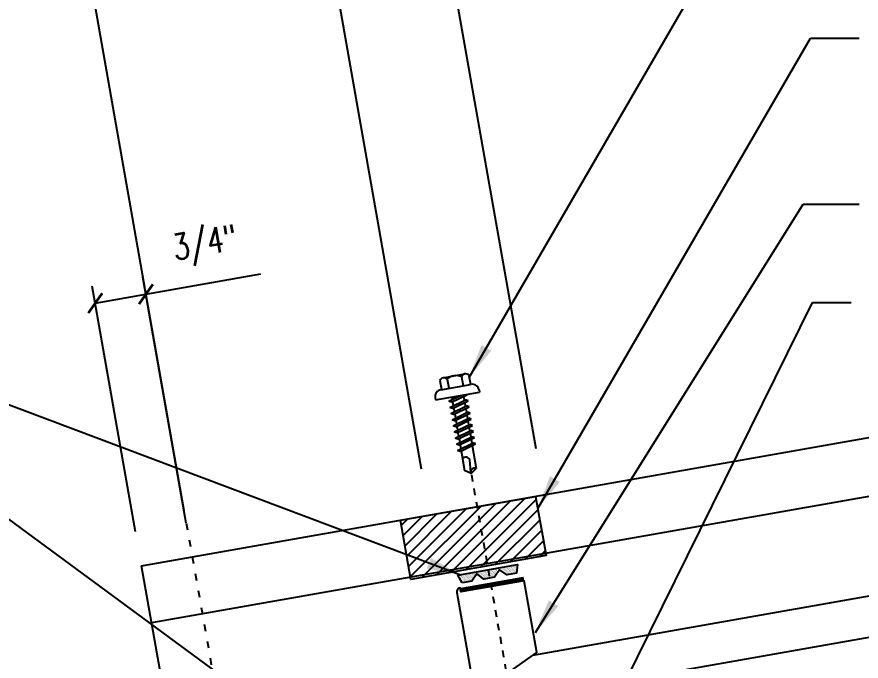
# Model space of a CAD drawing. Header units: inches. Extents: x 3.3 to 41.1, y 3.9 to 48.2.
# Drawn here: x 15.86 to 28.17, y 23.99 to 33.38 of the extents above; entities that cross this region are included whole.
import ezdxf

# ---------------------------------------------------------------- set-up
doc = ezdxf.new("R2010")
doc.units = ezdxf.units.IN
doc.header["$MEASUREMENT"] = 0
doc.linetypes.add('ACAD_ISO07W100', pattern=[3, 0, -3])
doc.linetypes.add('DASH3', pattern=[0.125, 0.0625, -0.0625])
for name, color, linetype in [('CLO', 3, 'Continuous'), ('DIM', 7, 'Continuous'), ('FASTENER', 9, 'Continuous'), ('PANEL', 11, 'Continuous'), ('SEALANT', 8, 'Continuous'), ('TAPE', 8, 'Continuous'), ('TEXT', 2, 'Continuous')]:
    doc.layers.add(name, color=color, linetype=linetype)
doc.styles.add('TEXT1', font='ROMANS.shx', dxfattribs={"width": 0.75, "height": 0.375})
doc.dimstyles.new('DETAIL', dxfattribs={"dimscale": 4, "dimtxt": 0.09375, "dimasz": 0.0625, "dimexe": 0.0625, "dimexo": 0.125, "dimgap": 0.0625, "dimtad": 1, "dimdec": 4, "dimzin": 3, "dimdsep": 46, "dimlunit": 4, "dimtxsty": 'TEXT1', "dimblk": 'ARCHTICK', "dimcen": 0.0625, "dimclrd": 7, "dimclre": 7, "dimclrt": 2, "dimadec": 0, "dimazin": 0, "dimtfac": 0.59375, "dimtdec": 4, "dimtmove": 0, "dimatfit": 3, "dimfxl": 0, "dimfrac": 2, "dimtolj": 1, "dimtzin": 3, "dimarcsym": 0})
doc.dimstyles.new('DETAIL$7', dxfattribs={"dimscale": 4, "dimtxt": 0.09375, "dimasz": 0.125, "dimexe": 0.0625, "dimexo": 0.125, "dimgap": 0.0625, "dimtad": 1, "dimdec": 4, "dimzin": 3, "dimdsep": 46, "dimlunit": 4, "dimtxsty": 'TEXT1', "dimblk": 'ARCHTICK', "dimcen": 0.0625, "dimclrd": 7, "dimclre": 7, "dimclrt": 2, "dimadec": 0, "dimazin": 0, "dimtfac": 0.59375, "dimtdec": 4, "dimtmove": 0, "dimatfit": 3, "dimfxl": 0, "dimfrac": 2, "dimtolj": 1, "dimtzin": 3, "dimarcsym": 0})

# ---------------------------------------------------------------- blocks, each defined once
blk = doc.blocks.new('MB_DW3')
at = {"layer": 'FASTENER'}
for p, q in [((-0.215, 0.305), (-0.215, 0.171)), ((-0.161, 0.337), (0.161, 0.337)), ((-0.107, 0.305), (-0.107, 0.171)), ((0.107, 0.305), (0.107, 0.171)), ((0.215, 0.305), (0.215, 0.171)), ((-0.224, 0.171), (0.215, 0.171)), ((-0.324, 0.071), (-0.324, 0.037)), ((-0.324, 0.037), (0.324, 0.037)), ((-0.139, -0.016), (0.046, 0.037)), ((-0.104, -0.036), (0.139, 0.033)), ((-0.086, 0.037), (0.086, 0.037)), ((-0.086, 0.037), (-0.086, -0.001)), ((0.086, 0.037), (0.133, 0.037)), ((0.086, 0.018), (0.086, -0.042)), ((0.139, 0.033), (0.133, 0.037)), ((0.324, 0.071), (0.324, 0.037)), ((-0.104, -0.036), (-0.139, -0.016)), ((-0.139, -0.107), (0.104, -0.038)), ((-0.104, -0.127), (-0.139, -0.107)), ((-0.104, -0.127), (0.139, -0.058)), ((-0.086, -0.031), (-0.086, -0.092)), ((-0.086, -0.122), (-0.086, -0.183)), ((0.086, -0.073), (0.086, -0.133)), ((0.139, -0.058), (0.104, -0.038)), ((-0.139, -0.198), (0.104, -0.128)), ((-0.104, -0.218), (-0.139, -0.198)), ((-0.139, -0.289), (0.104, -0.219)), ((-0.104, -0.218), (0.139, -0.149)), ((-0.104, -0.309), (0.139, -0.239)), ((-0.086, -0.213), (-0.086, -0.274)), ((0.086, -0.164), (0.086, -0.224)), ((0.139, -0.149), (0.104, -0.128)), ((0.139, -0.239), (0.104, -0.219)), ((-0.104, -0.309), (-0.139, -0.289)), ((-0.139, -0.38), (0.104, -0.31)), ((-0.104, -0.4), (0.139, -0.33)), ((-0.086, -0.304), (-0.086, -0.364)), ((0.086, -0.255), (0.086, -0.315)), ((0.086, -0.345), (0.086, -0.406)), ((0.139, -0.33), (0.104, -0.31)), ((-0.104, -0.4), (-0.139, -0.38)), ((-0.139, -0.47), (0.104, -0.401)), ((-0.104, -0.491), (-0.139, -0.47)), ((-0.139, -0.561), (0.104, -0.492)), ((-0.104, -0.491), (0.139, -0.421)), ((-0.086, -0.395), (-0.086, -0.455)), ((-0.086, -0.486), (-0.086, -0.546)), ((0.086, -0.436), (0.086, -0.497)), ((0.139, -0.421), (0.104, -0.401)), ((0.139, -0.512), (0.104, -0.492)), ((-0.104, -0.581), (-0.139, -0.561)), ((-0.139, -0.652), (0.104, -0.583)), ((-0.104, -0.581), (0.139, -0.512)), ((-0.104, -0.672), (0.139, -0.603)), ((-0.086, -0.577), (-0.086, -0.637)), ((0.086, -0.527), (0.086, -0.588)), ((0.139, -0.603), (0.104, -0.583)), ((-0.104, -0.672), (-0.139, -0.652)), ((-0.139, -0.743), (0.104, -0.674)), ((-0.104, -0.763), (0.139, -0.694)), ((-0.086, -0.667), (-0.086, -0.728)), ((0.086, -0.618), (0.086, -0.679)), ((0.086, -0.709), (0.086, -1.05)), ((0.139, -0.694), (0.104, -0.674)), ((-0.104, -0.763), (-0.139, -0.743)), ((-0.086, -0.758), (-0.086, -1.05)), ((-0.002, -1.095), (0.014, -0.909)), ((0, -1.111), (-0.086, -1.05)), ((0, -1.111), (0.086, -1.05))]:
    blk.add_line(p, q, dxfattribs=at)
for centre, radius, start, end in [((-0.161, 0.274), 0.0628, 29.8754, 150.1246), ((0, 0.141), 0.196, 56.9974, 123.0026), ((0.161, 0.274), 0.0628, 29.8754, 150.1246), ((-0.224, 0.071), 0.1, 90, 180), ((0.224, 0.071), 0.1, 0, 90), ((-0.046, -0.921), 0.0615, 11.1445, 130.906), ((0.054, -1.097), 0.0563, 55.4585, 194.8454)]:
    blk.add_arc(centre, radius, start, end, dxfattribs=at)
blk = doc.blocks.new('_ArchTick')
at = {"color": 0, "linetype": 'ByBlock', "const_width": 0.15}
blk.add_lwpolyline([(-0.5, -0.5), (0.5, 0.5)], dxfattribs=at)
blk = doc.blocks.new('*D26')
at = {"layer": 'DEFPOINTS', "color": 0}
for p in [(20.07, 36.374), (21.847, 26.294), (18.387, 25.684)]:
    blk.add_point(p, dxfattribs=at)
at = {"layer": 'DIM', "color": 7, "lineweight": -2}
for p, q in [((21.76, 26.787), (20.026, 36.62)), ((16.609, 35.764), (20.07, 36.374)), ((18.3, 26.176), (16.566, 36.01))]:
    blk.add_line(p, q, dxfattribs=at)
at = {"layer": 'DIM', "color": 7, "lineweight": -2, "xscale": 0.25, "yscale": 0.25, "zscale": 0.25}
for p, rotation in [((20.07, 36.374), 10.00000000000033), ((16.609, 35.764), 190.0000000000004)]:
    blk.add_blockref('_ArchTick', p, dxfattribs=dict(at, rotation=rotation))
at = {"layer": 'DIM', "color": 2, "insert": (18.203, 36.842), "char_height": 0.375, "attachment_point": 5, "rotation": 10, "style": 'TEXT1'}
blk.add_mtext('\\A1;VARIES W/\\PROOF SLOPE', dxfattribs=at)
blk = doc.blocks.new('MB_UDICM')
at = {"layer": 'CLO'}
blk.add_lwpolyline([(0, 1), (0, 0.06, 0.414337), (0.06, 0), (0.06, 0.06), (0.562, 0.187), (0.562, 0.375), (0.25, 0.413), (0.25, 0.476), (1, 0.828), (1, 1.89), (0.06, 1.89), (0.06, 1.95, 0.414214), (0, 1.89)], format="xyb", close=True, dxfattribs=at)
at = {"layer": 'CLO', "const_width": 0.0478}
for points in [[(0.06, 1.926), (1, 1.926)], [(0.06, 0.024), (1.56, 0.024)]]:
    blk.add_lwpolyline(points, dxfattribs=at)
blk = doc.blocks.new('*X4')
at = {"color": 0}
for p, q in [((-0.434, 0.135), (-0.434, 0.135)), ((-0.434, 0.123), (-0.434, 0.123)), ((-0.422, 0.141), (-0.422, 0.141)), ((-0.422, 0.129), (-0.422, 0.129)), ((-0.41, 0.135), (-0.41, 0.135)), ((-0.41, 0.123), (-0.41, 0.123)), ((-0.398, 0.141), (-0.398, 0.141)), ((-0.398, 0.129), (-0.398, 0.129)), ((-0.387, 0.135), (-0.387, 0.135)), ((-0.387, 0.123), (-0.387, 0.123)), ((-0.375, 0.141), (-0.375, 0.141)), ((-0.375, 0.129), (-0.375, 0.129)), ((-0.363, 0.135), (-0.363, 0.135)), ((-0.363, 0.123), (-0.363, 0.123)), ((-0.352, 0.141), (-0.352, 0.141)), ((-0.352, 0.129), (-0.352, 0.129)), ((-0.34, 0.135), (-0.34, 0.135)), ((-0.34, 0.123), (-0.34, 0.123)), ((-0.328, 0.141), (-0.328, 0.141)), ((-0.328, 0.129), (-0.328, 0.129)), ((-0.316, 0.135), (-0.316, 0.135)), ((-0.316, 0.123), (-0.316, 0.123)), ((-0.305, 0.141), (-0.305, 0.141)), ((-0.305, 0.129), (-0.305, 0.129)), ((-0.293, 0.135), (-0.293, 0.135)), ((-0.293, 0.123), (-0.293, 0.123)), ((-0.281, 0.141), (-0.281, 0.141)), ((-0.281, 0.129), (-0.281, 0.129)), ((-0.27, 0.135), (-0.27, 0.135)), ((-0.27, 0.123), (-0.27, 0.123)), ((-0.258, 0.141), (-0.258, 0.141)), ((-0.258, 0.129), (-0.258, 0.129)), ((-0.246, 0.135), (-0.246, 0.135)), ((-0.246, 0.123), (-0.246, 0.123)), ((-0.234, 0.141), (-0.234, 0.141)), ((-0.234, 0.129), (-0.234, 0.129)), ((-0.223, 0.135), (-0.223, 0.135)), ((-0.223, 0.123), (-0.223, 0.123)), ((-0.211, 0.141), (-0.211, 0.141)), ((-0.211, 0.129), (-0.211, 0.129)), ((-0.199, 0.135), (-0.199, 0.135)), ((-0.199, 0.123), (-0.199, 0.123)), ((-0.188, 0.141), (-0.188, 0.141)), ((-0.188, 0.129), (-0.188, 0.129)), ((-0.176, 0.135), (-0.176, 0.135)), ((-0.176, 0.123), (-0.176, 0.123)), ((-0.164, 0.141), (-0.164, 0.141)), ((-0.164, 0.129), (-0.164, 0.129)), ((-0.152, 0.135), (-0.152, 0.135)), ((-0.152, 0.123), (-0.152, 0.123)), ((-0.141, 0.141), (-0.141, 0.141)), ((-0.141, 0.129), (-0.141, 0.129)), ((-0.129, 0.135), (-0.129, 0.135)), ((-0.129, 0.123), (-0.129, 0.123)), ((-0.117, 0.141), (-0.117, 0.141)), ((-0.117, 0.129), (-0.117, 0.129)), ((-0.105, 0.135), (-0.105, 0.135)), ((-0.105, 0.123), (-0.105, 0.123)), ((-0.094, 0.141), (-0.094, 0.141)), ((-0.094, 0.129), (-0.094, 0.129)), ((-0.082, 0.135), (-0.082, 0.135)), ((-0.082, 0.123), (-0.082, 0.123)), ((-0.07, 0.141), (-0.07, 0.141)), ((-0.07, 0.129), (-0.07, 0.129)), ((-0.059, 0.135), (-0.059, 0.135)), ((-0.059, 0.123), (-0.059, 0.123)), ((-0.047, 0.141), (-0.047, 0.141)), ((-0.047, 0.129), (-0.047, 0.129)), ((-0.035, 0.135), (-0.035, 0.135)), ((-0.035, 0.123), (-0.035, 0.123)), ((-0.023, 0.141), (-0.023, 0.141)), ((-0.023, 0.129), (-0.023, 0.129)), ((-0.012, 0.135), (-0.012, 0.135)), ((-0.012, 0.123), (-0.012, 0.123)), ((0, 0.141), (0, 0.141)), ((0, 0.129), (0, 0.129)), ((0.012, 0.135), (0.012, 0.135)), ((0.012, 0.123), (0.012, 0.123)), ((0.023, 0.141), (0.023, 0.141)), ((0.023, 0.129), (0.023, 0.129)), ((0.035, 0.135), (0.035, 0.135)), ((0.035, 0.123), (0.035, 0.123)), ((0.047, 0.141), (0.047, 0.141)), ((0.047, 0.129), (0.047, 0.129)), ((0.059, 0.135), (0.059, 0.135)), ((0.059, 0.123), (0.059, 0.123)), ((0.07, 0.141), (0.07, 0.141)), ((0.07, 0.129), (0.07, 0.129)), ((0.082, 0.135), (0.082, 0.135)), ((0.082, 0.123), (0.082, 0.123)), ((0.094, 0.141), (0.094, 0.141)), ((0.094, 0.129), (0.094, 0.129)), ((0.105, 0.135), (0.105, 0.135)), ((0.105, 0.123), (0.105, 0.123)), ((0.117, 0.141), (0.117, 0.141)), ((0.117, 0.129), (0.117, 0.129)), ((0.129, 0.135), (0.129, 0.135)), ((0.129, 0.123), (0.129, 0.123)), ((0.141, 0.141), (0.141, 0.141)), ((0.141, 0.129), (0.141, 0.129)), ((0.152, 0.135), (0.152, 0.135)), ((0.152, 0.123), (0.152, 0.123)), ((0.164, 0.141), (0.164, 0.141)), ((0.164, 0.129), (0.164, 0.129)), ((0.176, 0.135), (0.176, 0.135)), ((0.176, 0.123), (0.176, 0.123)), ((0.188, 0.141), (0.188, 0.141)), ((0.188, 0.129), (0.188, 0.129)), ((0.199, 0.135), (0.199, 0.135)), ((0.199, 0.123), (0.199, 0.123)), ((0.211, 0.141), (0.211, 0.141)), ((0.211, 0.129), (0.211, 0.129)), ((0.223, 0.135), (0.223, 0.135)), ((0.223, 0.123), (0.223, 0.123)), ((0.234, 0.141), (0.234, 0.141)), ((0.234, 0.129), (0.234, 0.129)), ((0.246, 0.135), (0.246, 0.135)), ((0.246, 0.123), (0.246, 0.123)), ((0.258, 0.141), (0.258, 0.141)), ((0.258, 0.129), (0.258, 0.129)), ((0.27, 0.135), (0.27, 0.135)), ((0.27, 0.123), (0.27, 0.123)), ((0.281, 0.141), (0.281, 0.141)), ((0.281, 0.129), (0.281, 0.129)), ((0.293, 0.135), (0.293, 0.135)), ((0.293, 0.123), (0.293, 0.123)), ((0.305, 0.141), (0.305, 0.141)), ((0.305, 0.129), (0.305, 0.129)), ((0.316, 0.135), (0.316, 0.135)), ((0.316, 0.123), (0.316, 0.123)), ((0.328, 0.141), (0.328, 0.141)), ((0.328, 0.129), (0.328, 0.129)), ((0.34, 0.135), (0.34, 0.135)), ((0.34, 0.123), (0.34, 0.123)), ((0.352, 0.141), (0.352, 0.141)), ((0.352, 0.129), (0.352, 0.129)), ((0.363, 0.135), (0.363, 0.135)), ((0.363, 0.123), (0.363, 0.123)), ((0.375, 0.141), (0.375, 0.141)), ((0.375, 0.129), (0.375, 0.129)), ((0.387, 0.135), (0.387, 0.135)), ((0.387, 0.123), (0.387, 0.123)), ((0.398, 0.141), (0.398, 0.141)), ((0.398, 0.129), (0.398, 0.129)), ((0.41, 0.135), (0.41, 0.135)), ((0.41, 0.123), (0.41, 0.123)), ((0.422, 0.141), (0.422, 0.141)), ((0.422, 0.129), (0.422, 0.129)), ((0.434, 0.135), (0.434, 0.135)), ((0.434, 0.123), (0.434, 0.123)), ((-0.422, 0.117), (-0.422, 0.117)), ((-0.422, 0.105), (-0.422, 0.105)), ((-0.422, 0.094), (-0.422, 0.094)), ((-0.422, 0.082), (-0.422, 0.082)), ((-0.41, 0.111), (-0.41, 0.111)), ((-0.41, 0.1), (-0.41, 0.1)), ((-0.41, 0.088), (-0.41, 0.088)), ((-0.41, 0.076), (-0.41, 0.076)), ((-0.41, 0.064), (-0.41, 0.064)), ((-0.41, 0.053), (-0.41, 0.053)), ((-0.41, 0.041), (-0.41, 0.041)), ((-0.398, 0.117), (-0.398, 0.117)), ((-0.398, 0.105), (-0.398, 0.105)), ((-0.398, 0.094), (-0.398, 0.094)), ((-0.398, 0.082), (-0.398, 0.082)), ((-0.398, 0.07), (-0.398, 0.07)), ((-0.398, 0.059), (-0.398, 0.059)), ((-0.398, 0.047), (-0.398, 0.047)), ((-0.398, 0.035), (-0.398, 0.035)), ((-0.398, 0.023), (-0.398, 0.023)), ((-0.387, 0.111), (-0.387, 0.111)), ((-0.387, 0.1), (-0.387, 0.1)), ((-0.387, 0.088), (-0.387, 0.088)), ((-0.387, 0.076), (-0.387, 0.076)), ((-0.387, 0.064), (-0.387, 0.064)), ((-0.387, 0.053), (-0.387, 0.053)), ((-0.387, 0.041), (-0.387, 0.041)), ((-0.387, 0.029), (-0.387, 0.029)), ((-0.375, 0.117), (-0.375, 0.117)), ((-0.375, 0.105), (-0.375, 0.105)), ((-0.375, 0.094), (-0.375, 0.094)), ((-0.375, 0.082), (-0.375, 0.082)), ((-0.375, 0.07), (-0.375, 0.07)), ((-0.375, 0.059), (-0.375, 0.059)), ((-0.375, 0.047), (-0.375, 0.047)), ((-0.375, 0.035), (-0.375, 0.035)), ((-0.375, 0.023), (-0.375, 0.023)), ((-0.363, 0.111), (-0.363, 0.111)), ((-0.363, 0.1), (-0.363, 0.1)), ((-0.363, 0.088), (-0.363, 0.088)), ((-0.363, 0.076), (-0.363, 0.076)), ((-0.363, 0.064), (-0.363, 0.064)), ((-0.363, 0.053), (-0.363, 0.053)), ((-0.363, 0.041), (-0.363, 0.041)), ((-0.363, 0.029), (-0.363, 0.029)), ((-0.352, 0.117), (-0.352, 0.117)), ((-0.352, 0.105), (-0.352, 0.105)), ((-0.352, 0.094), (-0.352, 0.094)), ((-0.352, 0.082), (-0.352, 0.082)), ((-0.352, 0.07), (-0.352, 0.07)), ((-0.352, 0.059), (-0.352, 0.059)), ((-0.352, 0.047), (-0.352, 0.047)), ((-0.352, 0.035), (-0.352, 0.035)), ((-0.352, 0.023), (-0.352, 0.023)), ((-0.34, 0.111), (-0.34, 0.111)), ((-0.34, 0.1), (-0.34, 0.1)), ((-0.34, 0.088), (-0.34, 0.088)), ((-0.34, 0.076), (-0.34, 0.076)), ((-0.34, 0.064), (-0.34, 0.064)), ((-0.34, 0.053), (-0.34, 0.053)), ((-0.34, 0.041), (-0.34, 0.041)), ((-0.34, 0.029), (-0.34, 0.029)), ((-0.328, 0.117), (-0.328, 0.117)), ((-0.328, 0.105), (-0.328, 0.105)), ((-0.328, 0.094), (-0.328, 0.094)), ((-0.328, 0.082), (-0.328, 0.082)), ((-0.328, 0.07), (-0.328, 0.07)), ((-0.328, 0.059), (-0.328, 0.059)), ((-0.328, 0.047), (-0.328, 0.047)), ((-0.328, 0.035), (-0.328, 0.035)), ((-0.328, 0.023), (-0.328, 0.023)), ((-0.316, 0.111), (-0.316, 0.111)), ((-0.316, 0.1), (-0.316, 0.1)), ((-0.316, 0.088), (-0.316, 0.088)), ((-0.316, 0.076), (-0.316, 0.076)), ((-0.316, 0.064), (-0.316, 0.064)), ((-0.316, 0.053), (-0.316, 0.053)), ((-0.316, 0.041), (-0.316, 0.041)), ((-0.316, 0.029), (-0.316, 0.029)), ((-0.305, 0.117), (-0.305, 0.117)), ((-0.305, 0.105), (-0.305, 0.105)), ((-0.305, 0.094), (-0.305, 0.094)), ((-0.305, 0.082), (-0.305, 0.082)), ((-0.305, 0.07), (-0.305, 0.07)), ((-0.305, 0.059), (-0.305, 0.059)), ((-0.305, 0.047), (-0.305, 0.047)), ((-0.305, 0.035), (-0.305, 0.035)), ((-0.305, 0.023), (-0.305, 0.023)), ((-0.293, 0.111), (-0.293, 0.111)), ((-0.293, 0.1), (-0.293, 0.1)), ((-0.293, 0.088), (-0.293, 0.088)), ((-0.293, 0.076), (-0.293, 0.076)), ((-0.293, 0.064), (-0.293, 0.064)), ((-0.293, 0.053), (-0.293, 0.053)), ((-0.293, 0.041), (-0.293, 0.041)), ((-0.293, 0.029), (-0.293, 0.029)), ((-0.281, 0.117), (-0.281, 0.117)), ((-0.281, 0.105), (-0.281, 0.105)), ((-0.281, 0.094), (-0.281, 0.094)), ((-0.281, 0.082), (-0.281, 0.082)), ((-0.281, 0.07), (-0.281, 0.07)), ((-0.281, 0.059), (-0.281, 0.059)), ((-0.281, 0.047), (-0.281, 0.047)), ((-0.281, 0.035), (-0.281, 0.035)), ((-0.281, 0.023), (-0.281, 0.023)), ((-0.27, 0.111), (-0.27, 0.111)), ((-0.27, 0.1), (-0.27, 0.1)), ((-0.27, 0.088), (-0.27, 0.088)), ((-0.27, 0.076), (-0.27, 0.076)), ((-0.27, 0.064), (-0.27, 0.064)), ((-0.27, 0.053), (-0.27, 0.053)), ((-0.27, 0.041), (-0.27, 0.041)), ((-0.27, 0.029), (-0.27, 0.029)), ((-0.258, 0.117), (-0.258, 0.117)), ((-0.258, 0.105), (-0.258, 0.105)), ((-0.258, 0.094), (-0.258, 0.094)), ((-0.258, 0.082), (-0.258, 0.082)), ((-0.258, 0.07), (-0.258, 0.07)), ((-0.258, 0.059), (-0.258, 0.059)), ((-0.258, 0.047), (-0.258, 0.047)), ((-0.258, 0.035), (-0.258, 0.035)), ((-0.258, 0.023), (-0.258, 0.023)), ((-0.246, 0.111), (-0.246, 0.111)), ((-0.246, 0.1), (-0.246, 0.1)), ((-0.246, 0.088), (-0.246, 0.088)), ((-0.246, 0.076), (-0.246, 0.076)), ((-0.246, 0.064), (-0.246, 0.064)), ((-0.246, 0.053), (-0.246, 0.053)), ((-0.246, 0.041), (-0.246, 0.041)), ((-0.234, 0.117), (-0.234, 0.117)), ((-0.234, 0.105), (-0.234, 0.105)), ((-0.234, 0.094), (-0.234, 0.094)), ((-0.234, 0.082), (-0.234, 0.082)), ((-0.234, 0.07), (-0.234, 0.07)), ((-0.234, 0.059), (-0.234, 0.059)), ((-0.234, 0.047), (-0.234, 0.047)), ((-0.223, 0.111), (-0.223, 0.111)), ((-0.223, 0.1), (-0.223, 0.1)), ((-0.223, 0.088), (-0.223, 0.088)), ((-0.223, 0.076), (-0.223, 0.076)), ((-0.223, 0.064), (-0.223, 0.064)), ((-0.211, 0.117), (-0.211, 0.117)), ((-0.211, 0.105), (-0.211, 0.105)), ((-0.211, 0.094), (-0.211, 0.094)), ((-0.211, 0.082), (-0.211, 0.082)), ((-0.211, 0.07), (-0.211, 0.07)), ((-0.199, 0.111), (-0.199, 0.111)), ((-0.199, 0.1), (-0.199, 0.1)), ((-0.199, 0.088), (-0.199, 0.088)), ((-0.188, 0.117), (-0.188, 0.117)), ((-0.188, 0.105), (-0.188, 0.105)), ((-0.188, 0.094), (-0.188, 0.094)), ((-0.176, 0.111), (-0.176, 0.111)), ((-0.164, 0.117), (-0.164, 0.117)), ((-0.164, 0.105), (-0.164, 0.105)), ((-0.152, 0.111), (-0.152, 0.111)), ((-0.152, 0.1), (-0.152, 0.1)), ((-0.141, 0.117), (-0.141, 0.117)), ((-0.141, 0.105), (-0.141, 0.105)), ((-0.141, 0.094), (-0.141, 0.094)), ((-0.141, 0.082), (-0.141, 0.082)), ((-0.129, 0.111), (-0.129, 0.111)), ((-0.129, 0.1), (-0.129, 0.1)), ((-0.129, 0.088), (-0.129, 0.088)), ((-0.129, 0.076), (-0.129, 0.076)), ((-0.117, 0.117), (-0.117, 0.117)), ((-0.117, 0.105), (-0.117, 0.105)), ((-0.117, 0.094), (-0.117, 0.094)), ((-0.117, 0.082), (-0.117, 0.082)), ((-0.117, 0.07), (-0.117, 0.07)), ((-0.117, 0.059), (-0.117, 0.059)), ((-0.105, 0.111), (-0.105, 0.111)), ((-0.105, 0.1), (-0.105, 0.1)), ((-0.105, 0.088), (-0.105, 0.088)), ((-0.105, 0.076), (-0.105, 0.076)), ((-0.105, 0.064), (-0.105, 0.064)), ((-0.105, 0.053), (-0.105, 0.053)), ((-0.094, 0.117), (-0.094, 0.117)), ((-0.094, 0.105), (-0.094, 0.105)), ((-0.094, 0.094), (-0.094, 0.094)), ((-0.094, 0.082), (-0.094, 0.082)), ((-0.094, 0.07), (-0.094, 0.07)), ((-0.094, 0.059), (-0.094, 0.059)), ((-0.094, 0.047), (-0.094, 0.047)), ((-0.094, 0.035), (-0.094, 0.035)), ((-0.082, 0.111), (-0.082, 0.111)), ((-0.082, 0.1), (-0.082, 0.1)), ((-0.082, 0.088), (-0.082, 0.088)), ((-0.082, 0.076), (-0.082, 0.076)), ((-0.082, 0.064), (-0.082, 0.064)), ((-0.082, 0.053), (-0.082, 0.053)), ((-0.082, 0.041), (-0.082, 0.041)), ((-0.082, 0.029), (-0.082, 0.029)), ((-0.07, 0.117), (-0.07, 0.117)), ((-0.07, 0.105), (-0.07, 0.105)), ((-0.07, 0.094), (-0.07, 0.094)), ((-0.07, 0.082), (-0.07, 0.082)), ((-0.07, 0.07), (-0.07, 0.07)), ((-0.07, 0.059), (-0.07, 0.059)), ((-0.07, 0.047), (-0.07, 0.047)), ((-0.07, 0.035), (-0.07, 0.035)), ((-0.07, 0.023), (-0.07, 0.023)), ((-0.059, 0.111), (-0.059, 0.111)), ((-0.059, 0.1), (-0.059, 0.1)), ((-0.059, 0.088), (-0.059, 0.088)), ((-0.059, 0.076), (-0.059, 0.076)), ((-0.059, 0.064), (-0.059, 0.064)), ((-0.059, 0.053), (-0.059, 0.053)), ((-0.059, 0.041), (-0.059, 0.041)), ((-0.059, 0.029), (-0.059, 0.029)), ((-0.047, 0.117), (-0.047, 0.117)), ((-0.047, 0.105), (-0.047, 0.105)), ((-0.047, 0.094), (-0.047, 0.094)), ((-0.047, 0.082), (-0.047, 0.082)), ((-0.047, 0.07), (-0.047, 0.07)), ((-0.047, 0.059), (-0.047, 0.059)), ((-0.047, 0.047), (-0.047, 0.047)), ((-0.047, 0.035), (-0.047, 0.035)), ((-0.047, 0.023), (-0.047, 0.023)), ((-0.035, 0.111), (-0.035, 0.111)), ((-0.035, 0.1), (-0.035, 0.1)), ((-0.035, 0.088), (-0.035, 0.088)), ((-0.035, 0.076), (-0.035, 0.076)), ((-0.035, 0.064), (-0.035, 0.064)), ((-0.035, 0.053), (-0.035, 0.053)), ((-0.035, 0.041), (-0.035, 0.041)), ((-0.035, 0.029), (-0.035, 0.029)), ((-0.023, 0.117), (-0.023, 0.117)), ((-0.023, 0.105), (-0.023, 0.105)), ((-0.023, 0.094), (-0.023, 0.094)), ((-0.023, 0.082), (-0.023, 0.082)), ((-0.023, 0.07), (-0.023, 0.07)), ((-0.023, 0.059), (-0.023, 0.059)), ((-0.023, 0.047), (-0.023, 0.047)), ((-0.023, 0.035), (-0.023, 0.035)), ((-0.023, 0.023), (-0.023, 0.023)), ((-0.012, 0.111), (-0.012, 0.111)), ((-0.012, 0.1), (-0.012, 0.1)), ((-0.012, 0.088), (-0.012, 0.088)), ((-0.012, 0.076), (-0.012, 0.076)), ((-0.012, 0.064), (-0.012, 0.064)), ((-0.012, 0.053), (-0.012, 0.053)), ((-0.012, 0.041), (-0.012, 0.041)), ((-0.012, 0.029), (-0.012, 0.029)), ((0, 0.117), (0, 0.117)), ((0, 0.105), (0, 0.105)), ((0, 0.094), (0, 0.094)), ((0, 0.082), (0, 0.082)), ((0, 0.07), (0, 0.07)), ((0, 0.059), (0, 0.059)), ((0, 0.047), (0, 0.047)), ((0, 0.035), (0, 0.035)), ((0, 0.023), (0, 0.023)), ((0.012, 0.111), (0.012, 0.111)), ((0.012, 0.1), (0.012, 0.1)), ((0.012, 0.088), (0.012, 0.088)), ((0.012, 0.076), (0.012, 0.076)), ((0.012, 0.064), (0.012, 0.064)), ((0.012, 0.053), (0.012, 0.053)), ((0.012, 0.041), (0.012, 0.041)), ((0.012, 0.029), (0.012, 0.029)), ((0.023, 0.117), (0.023, 0.117)), ((0.023, 0.105), (0.023, 0.105)), ((0.023, 0.094), (0.023, 0.094)), ((0.023, 0.082), (0.023, 0.082)), ((0.023, 0.07), (0.023, 0.07)), ((0.023, 0.059), (0.023, 0.059)), ((0.023, 0.047), (0.023, 0.047)), ((0.023, 0.035), (0.023, 0.035)), ((0.023, 0.023), (0.023, 0.023)), ((0.035, 0.111), (0.035, 0.111)), ((0.035, 0.1), (0.035, 0.1)), ((0.035, 0.088), (0.035, 0.088)), ((0.035, 0.076), (0.035, 0.076)), ((0.035, 0.064), (0.035, 0.064)), ((0.035, 0.053), (0.035, 0.053)), ((0.035, 0.041), (0.035, 0.041)), ((0.035, 0.029), (0.035, 0.029)), ((0.047, 0.117), (0.047, 0.117)), ((0.047, 0.105), (0.047, 0.105)), ((0.047, 0.094), (0.047, 0.094)), ((0.047, 0.082), (0.047, 0.082)), ((0.047, 0.07), (0.047, 0.07)), ((0.047, 0.059), (0.047, 0.059)), ((0.047, 0.047), (0.047, 0.047)), ((0.047, 0.035), (0.047, 0.035)), ((0.047, 0.023), (0.047, 0.023)), ((0.059, 0.111), (0.059, 0.111)), ((0.059, 0.1), (0.059, 0.1)), ((0.059, 0.088), (0.059, 0.088)), ((0.059, 0.076), (0.059, 0.076)), ((0.059, 0.064), (0.059, 0.064)), ((0.059, 0.053), (0.059, 0.053)), ((0.059, 0.041), (0.059, 0.041)), ((0.059, 0.029), (0.059, 0.029)), ((0.07, 0.117), (0.07, 0.117)), ((0.07, 0.105), (0.07, 0.105)), ((0.07, 0.094), (0.07, 0.094)), ((0.07, 0.082), (0.07, 0.082)), ((0.07, 0.07), (0.07, 0.07)), ((0.07, 0.059), (0.07, 0.059)), ((0.07, 0.047), (0.07, 0.047)), ((0.07, 0.035), (0.07, 0.035)), ((0.07, 0.023), (0.07, 0.023)), ((0.082, 0.111), (0.082, 0.111)), ((0.082, 0.1), (0.082, 0.1)), ((0.082, 0.088), (0.082, 0.088)), ((0.082, 0.076), (0.082, 0.076)), ((0.082, 0.064), (0.082, 0.064)), ((0.082, 0.053), (0.082, 0.053)), ((0.082, 0.041), (0.082, 0.041)), ((0.082, 0.029), (0.082, 0.029)), ((0.094, 0.117), (0.094, 0.117)), ((0.094, 0.105), (0.094, 0.105)), ((0.094, 0.094), (0.094, 0.094)), ((0.094, 0.082), (0.094, 0.082)), ((0.094, 0.07), (0.094, 0.07)), ((0.094, 0.059), (0.094, 0.059)), ((0.094, 0.047), (0.094, 0.047)), ((0.094, 0.035), (0.094, 0.035)), ((0.105, 0.111), (0.105, 0.111)), ((0.105, 0.1), (0.105, 0.1)), ((0.105, 0.088), (0.105, 0.088)), ((0.105, 0.076), (0.105, 0.076)), ((0.105, 0.064), (0.105, 0.064)), ((0.105, 0.053), (0.105, 0.053)), ((0.117, 0.117), (0.117, 0.117)), ((0.117, 0.105), (0.117, 0.105)), ((0.117, 0.094), (0.117, 0.094)), ((0.117, 0.082), (0.117, 0.082)), ((0.117, 0.07), (0.117, 0.07)), ((0.117, 0.059), (0.117, 0.059)), ((0.129, 0.111), (0.129, 0.111)), ((0.129, 0.1), (0.129, 0.1)), ((0.129, 0.088), (0.129, 0.088)), ((0.129, 0.076), (0.129, 0.076)), ((0.141, 0.117), (0.141, 0.117)), ((0.141, 0.105), (0.141, 0.105)), ((0.141, 0.094), (0.141, 0.094)), ((0.141, 0.082), (0.141, 0.082)), ((0.152, 0.111), (0.152, 0.111)), ((0.152, 0.1), (0.152, 0.1)), ((0.164, 0.117), (0.164, 0.117)), ((0.164, 0.105), (0.164, 0.105)), ((0.176, 0.111), (0.176, 0.111)), ((0.188, 0.117), (0.188, 0.117)), ((0.188, 0.105), (0.188, 0.105)), ((0.188, 0.094), (0.188, 0.094)), ((0.199, 0.111), (0.199, 0.111)), ((0.199, 0.1), (0.199, 0.1)), ((0.199, 0.088), (0.199, 0.088)), ((0.211, 0.117), (0.211, 0.117)), ((0.211, 0.105), (0.211, 0.105)), ((0.211, 0.094), (0.211, 0.094)), ((0.211, 0.082), (0.211, 0.082)), ((0.211, 0.07), (0.211, 0.07)), ((0.223, 0.111), (0.223, 0.111)), ((0.223, 0.1), (0.223, 0.1)), ((0.223, 0.088), (0.223, 0.088)), ((0.223, 0.076), (0.223, 0.076)), ((0.223, 0.064), (0.223, 0.064)), ((0.234, 0.117), (0.234, 0.117)), ((0.234, 0.105), (0.234, 0.105)), ((0.234, 0.094), (0.234, 0.094)), ((0.234, 0.082), (0.234, 0.082)), ((0.234, 0.07), (0.234, 0.07)), ((0.234, 0.059), (0.234, 0.059)), ((0.234, 0.047), (0.234, 0.047)), ((0.246, 0.111), (0.246, 0.111)), ((0.246, 0.1), (0.246, 0.1)), ((0.246, 0.088), (0.246, 0.088)), ((0.246, 0.076), (0.246, 0.076)), ((0.246, 0.064), (0.246, 0.064)), ((0.246, 0.053), (0.246, 0.053)), ((0.246, 0.041), (0.246, 0.041)), ((0.258, 0.117), (0.258, 0.117)), ((0.258, 0.105), (0.258, 0.105)), ((0.258, 0.094), (0.258, 0.094)), ((0.258, 0.082), (0.258, 0.082)), ((0.258, 0.07), (0.258, 0.07)), ((0.258, 0.059), (0.258, 0.059)), ((0.258, 0.047), (0.258, 0.047)), ((0.258, 0.035), (0.258, 0.035)), ((0.258, 0.023), (0.258, 0.023)), ((0.27, 0.111), (0.27, 0.111)), ((0.27, 0.1), (0.27, 0.1)), ((0.27, 0.088), (0.27, 0.088)), ((0.27, 0.076), (0.27, 0.076)), ((0.27, 0.064), (0.27, 0.064)), ((0.27, 0.053), (0.27, 0.053)), ((0.27, 0.041), (0.27, 0.041)), ((0.27, 0.029), (0.27, 0.029)), ((0.281, 0.117), (0.281, 0.117)), ((0.281, 0.105), (0.281, 0.105)), ((0.281, 0.094), (0.281, 0.094)), ((0.281, 0.082), (0.281, 0.082)), ((0.281, 0.07), (0.281, 0.07)), ((0.281, 0.059), (0.281, 0.059)), ((0.281, 0.047), (0.281, 0.047)), ((0.281, 0.035), (0.281, 0.035)), ((0.281, 0.023), (0.281, 0.023)), ((0.293, 0.111), (0.293, 0.111)), ((0.293, 0.1), (0.293, 0.1)), ((0.293, 0.088), (0.293, 0.088)), ((0.293, 0.076), (0.293, 0.076)), ((0.293, 0.064), (0.293, 0.064)), ((0.293, 0.053), (0.293, 0.053)), ((0.293, 0.041), (0.293, 0.041)), ((0.293, 0.029), (0.293, 0.029)), ((0.305, 0.117), (0.305, 0.117)), ((0.305, 0.105), (0.305, 0.105)), ((0.305, 0.094), (0.305, 0.094)), ((0.305, 0.082), (0.305, 0.082)), ((0.305, 0.07), (0.305, 0.07)), ((0.305, 0.059), (0.305, 0.059)), ((0.305, 0.047), (0.305, 0.047)), ((0.305, 0.035), (0.305, 0.035)), ((0.305, 0.023), (0.305, 0.023)), ((0.316, 0.111), (0.316, 0.111)), ((0.316, 0.1), (0.316, 0.1)), ((0.316, 0.088), (0.316, 0.088)), ((0.316, 0.076), (0.316, 0.076)), ((0.316, 0.064), (0.316, 0.064)), ((0.316, 0.053), (0.316, 0.053)), ((0.316, 0.041), (0.316, 0.041)), ((0.316, 0.029), (0.316, 0.029)), ((0.328, 0.117), (0.328, 0.117)), ((0.328, 0.105), (0.328, 0.105)), ((0.328, 0.094), (0.328, 0.094)), ((0.328, 0.082), (0.328, 0.082)), ((0.328, 0.07), (0.328, 0.07)), ((0.328, 0.059), (0.328, 0.059)), ((0.328, 0.047), (0.328, 0.047)), ((0.328, 0.035), (0.328, 0.035)), ((0.328, 0.023), (0.328, 0.023)), ((0.34, 0.111), (0.34, 0.111)), ((0.34, 0.1), (0.34, 0.1)), ((0.34, 0.088), (0.34, 0.088)), ((0.34, 0.076), (0.34, 0.076)), ((0.34, 0.064), (0.34, 0.064)), ((0.34, 0.053), (0.34, 0.053)), ((0.34, 0.041), (0.34, 0.041)), ((0.34, 0.029), (0.34, 0.029)), ((0.352, 0.117), (0.352, 0.117)), ((0.352, 0.105), (0.352, 0.105)), ((0.352, 0.094), (0.352, 0.094)), ((0.352, 0.082), (0.352, 0.082)), ((0.352, 0.07), (0.352, 0.07)), ((0.352, 0.059), (0.352, 0.059)), ((0.352, 0.047), (0.352, 0.047)), ((0.352, 0.035), (0.352, 0.035)), ((0.352, 0.023), (0.352, 0.023)), ((0.363, 0.111), (0.363, 0.111)), ((0.363, 0.1), (0.363, 0.1)), ((0.363, 0.088), (0.363, 0.088)), ((0.363, 0.076), (0.363, 0.076)), ((0.363, 0.064), (0.363, 0.064)), ((0.363, 0.053), (0.363, 0.053)), ((0.363, 0.041), (0.363, 0.041)), ((0.363, 0.029), (0.363, 0.029)), ((0.375, 0.117), (0.375, 0.117)), ((0.375, 0.105), (0.375, 0.105)), ((0.375, 0.094), (0.375, 0.094)), ((0.375, 0.082), (0.375, 0.082)), ((0.375, 0.07), (0.375, 0.07)), ((0.375, 0.059), (0.375, 0.059)), ((0.375, 0.047), (0.375, 0.047)), ((0.375, 0.035), (0.375, 0.035)), ((0.375, 0.023), (0.375, 0.023)), ((0.387, 0.111), (0.387, 0.111)), ((0.387, 0.1), (0.387, 0.1)), ((0.387, 0.088), (0.387, 0.088)), ((0.387, 0.076), (0.387, 0.076)), ((0.387, 0.064), (0.387, 0.064)), ((0.387, 0.053), (0.387, 0.053)), ((0.387, 0.041), (0.387, 0.041)), ((0.387, 0.029), (0.387, 0.029)), ((0.398, 0.117), (0.398, 0.117)), ((0.398, 0.105), (0.398, 0.105)), ((0.398, 0.094), (0.398, 0.094)), ((0.398, 0.082), (0.398, 0.082)), ((0.398, 0.07), (0.398, 0.07)), ((0.398, 0.059), (0.398, 0.059)), ((0.398, 0.047), (0.398, 0.047)), ((0.398, 0.035), (0.398, 0.035)), ((0.398, 0.023), (0.398, 0.023)), ((0.41, 0.111), (0.41, 0.111)), ((0.41, 0.1), (0.41, 0.1)), ((0.41, 0.088), (0.41, 0.088)), ((0.41, 0.076), (0.41, 0.076)), ((0.41, 0.064), (0.41, 0.064)), ((0.41, 0.053), (0.41, 0.053)), ((0.41, 0.041), (0.41, 0.041)), ((0.422, 0.117), (0.422, 0.117)), ((0.422, 0.105), (0.422, 0.105)), ((0.422, 0.094), (0.422, 0.094)), ((0.422, 0.082), (0.422, 0.082))]:
    blk.add_line(p, q, dxfattribs=at)
blk = doc.blocks.new('MB_DBTAP')
at = {"layer": 'TAPE', "color": 9}
blk.add_lwpolyline([(-0.403, 0.018), (-0.442, 0.141), (0.442, 0.141), (0.403, 0.018), (0.26, 0.018), (0.17, 0.109), (0.079, 0.018), (0, 0.018), (-0.079, 0.018), (-0.17, 0.109), (-0.26, 0.018)], close=True, dxfattribs=at)
at = {"layer": 'TAPE', "color": 251}
blk.add_blockref('*X4', (0, 0), dxfattribs=at)
blk = doc.blocks.new('*D27')
at = {"layer": 'DEFPOINTS', "color": 0}
for p in [(21.738, 36.668), (23.515, 26.588), (21.847, 26.294)]:
    blk.add_point(p, dxfattribs=at)
at = {"layer": 'DIM', "color": 7, "lineweight": -2}
for p, q in [((21.738, 36.668), (25.344, 37.304)), ((23.428, 27.081), (21.694, 36.914)), ((20.07, 36.374), (21.738, 36.668)), ((21.76, 26.787), (20.026, 36.62))]:
    blk.add_line(p, q, dxfattribs=at)
at = {"layer": 'DIM', "color": 7, "lineweight": -2, "xscale": 0.25, "yscale": 0.25, "zscale": 0.25}
for p, rotation in [((21.738, 36.668), 9.99999999999995), ((20.07, 36.374), 189.9999999999999)]:
    blk.add_blockref('_ArchTick', p, dxfattribs=dict(at, rotation=rotation))
at = {"layer": 'DIM', "color": 2, "insert": (23.708, 37.777), "char_height": 0.375, "attachment_point": 5, "rotation": 10, "style": 'TEXT1'}
blk.add_mtext('\\A1;{WALL PANEL}\\P{THICKNESS}', dxfattribs=at)
blk = doc.blocks.new('*X5')
at = {"color": 0}
for p, q in [((13.649, 23.902), (14.728, 24.981)), ((13.863, 23.94), (14.943, 25.019)), ((14.078, 23.978), (15.157, 25.057)), ((14.293, 24.015), (15.317, 25.04)), ((13.432, 24.215), (14.084, 24.868)), ((13.459, 24.065), (14.299, 24.905)), ((13.485, 23.915), (14.514, 24.943)), ((14.507, 24.053), (15.344, 24.89)), ((13.353, 24.666), (13.44, 24.754)), ((13.379, 24.516), (13.655, 24.792)), ((13.406, 24.366), (13.87, 24.83)), ((14.722, 24.091), (15.37, 24.74)), ((14.937, 24.129), (15.397, 24.589)), ((15.151, 24.167), (15.423, 24.439)), ((15.366, 24.205), (15.45, 24.289))]:
    blk.add_line(p, q, dxfattribs=at)
blk = doc.blocks.new('A$C0421499B')
at = {"layer": 'SEALANT'}
blk.add_lwpolyline([(2.122, 0.347), (0.152, 0), (0, 0.862), (1.97, 1.209)], close=True, dxfattribs=at)
blk.add_blockref('*X5', (-13.34, -23.874), dxfattribs=at)
blk = doc.blocks.new('*D28')
at = {"layer": 'DEFPOINTS', "color": 0}
for p in [(17.743, 29.336), (18.418, 25.508), (17.679, 25.377)]:
    blk.add_point(p, dxfattribs=at)
at = {"layer": 'DIM', "color": 7, "lineweight": -2}
for p, q in [((18.331, 26), (17.699, 29.582)), ((17.743, 29.336), (19.418, 29.631)), ((17.592, 25.87), (16.961, 29.452)), ((17.004, 29.205), (17.743, 29.336))]:
    blk.add_line(p, q, dxfattribs=at)
at = {"layer": 'DIM', "color": 7, "lineweight": -2, "xscale": 0.25, "yscale": 0.25, "zscale": 0.25}
for p, rotation in [((17.743, 29.336), 10.00000000000017), ((17.004, 29.205), 190.0000000000001)]:
    blk.add_blockref('_ArchTick', p, dxfattribs=dict(at, rotation=rotation))
at = {"layer": 'DIM', "color": 2, "insert": (18.61, 30.033), "char_height": 0.375, "attachment_point": 5, "rotation": 10, "style": 'TEXT1'}
blk.add_mtext('\\A1;3/4"', dxfattribs=at)

msp = doc.modelspace()

# ---------------------------------------------------------------- linework, layer by layer
at = {"layer": 'FASTENER', "linetype": 'DASH3'}
msp.add_line((22.48643, 26.70183), (23.24044, 22.42565), dxfattribs=at)
at = {"layer": 'PANEL'}
for p, q in [((17.67917, 25.37737), (37.99826, 28.96017)), ((38.14516, 28.12702), (17.82607, 24.54422)), ((38.39418, 26.71481), (23.37805, 24.06706)), ((38.49663, 26.13377), (23.38867, 23.46983)), ((18.17754, 22.55097), (17.67917, 25.37737))]:
    msp.add_line(p, q, dxfattribs=at)
at = {"layer": 'TEXT', "linetype": 'ACAD_ISO07W100', "ltscale": 0.05}
msp.add_line((18.33095, 26.00001), (18.93526, 22.57279), dxfattribs=at)

# ---------------------------------------------------------------- block references
at = {"layer": 'CLO', "rotation": 10}
msp.add_blockref('MB_UDICM', (22.6008, 23.12313), dxfattribs=at)
at = {"layer": 'FASTENER', "rotation": 10}
msp.add_blockref('MB_DW3', (22.29027, 27.81431), dxfattribs=at)
at = {"layer": 'TAPE'}
msp.add_blockref('A$C0421499B', (21.45261, 25.17714), dxfattribs=at)
at = {"layer": 'TAPE', "rotation": 10}
msp.add_blockref('MB_DBTAP', (22.74923, 25.17952), dxfattribs=at)

# ---------------------------------------------------------------- dimensions: what is measured, and where the dimension line sits
at = {"layer": 'DIM'}
dim = msp.add_linear_dim(base=(21.73775, 36.66778), p1=(21.8469, 26.29423), p2=(23.51502, 26.58836), angle=10, text='{WALL PANEL}\\P{THICKNESS}', dimstyle='DETAIL', dxfattribs=at)
dim.commit()
dim.dimension.update_dxf_attribs({"geometry": '*D27', "text_midpoint": (23.83812, 37.03813), "dimtype": 128})
dim = msp.add_aligned_dim(p1=(18.38665, 25.68409), p2=(21.8469, 26.29423), distance=10.23491, text='VARIES W/\\PROOF SLOPE', dimstyle='DETAIL', dxfattribs=at)
dim.commit()
dim.dimension.update_dxf_attribs({"geometry": '*D26', "text_midpoint": (18.20307, 36.84235)})
dim = msp.add_aligned_dim(p1=(17.67917, 25.37737), p2=(18.41777, 25.5076), distance=3.88716, dimstyle='DETAIL', dxfattribs=at)
dim.commit()
dim.dimension.update_dxf_attribs({"geometry": '*D28', "text_midpoint": (18.61038, 30.03266)})

# ---------------------------------------------------------------- leaders
for points in [[(22.33446, 25.23728), (15.0395, 27.9845), (12.51482, 27.9845)], [(19.64933, 23.18171), (15.26565, 26.40807), (14.96681, 26.40807)]]:
    msp.add_leader(points, dimstyle='DETAIL$7')
at = {"layer": 'TEXT'}
for points in [[(22.45357, 28.12064), (27.61219, 37.03241), (28.217, 37.03241)], [(23.45212, 26.20914), (27.42824, 33.06737), (28.13561, 33.06737)], [(23.41843, 24.40574), (27.31981, 30.64657), (28.13561, 30.64657)], [(24.38533, 22.99368), (27.45828, 29.21446), (28.0193, 29.21446)]]:
    msp.add_leader(points, dimstyle='DETAIL$7', dxfattribs=at)

doc.saveas('drawing.dxf')
